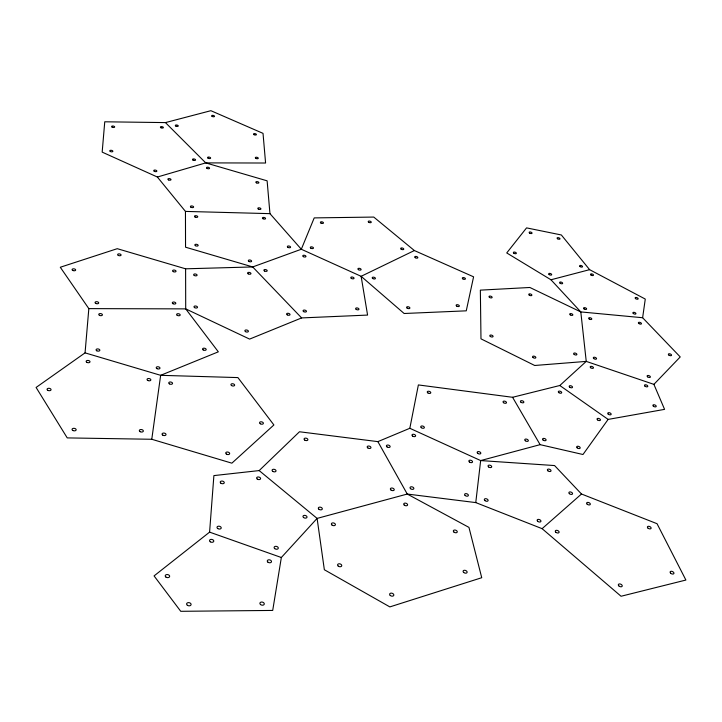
<?xml version="1.0" encoding="UTF-8"?>
<svg xmlns="http://www.w3.org/2000/svg" width="722" height="722" viewBox="0 0 722 722"><rect width="100%" height="100%" fill="white"/><g stroke="black" fill="none" stroke-linecap="round" stroke-linejoin="round"><path stroke-width="1.08" d="M209.588 532.132L213.892 475.599L259.171 470.582L299.477 431.765L377.877 441.629L409.825 428.29L480.662 460.573L554.568 465.564L581.499 494.01L657.038 523.703L685.9 580.046L621.055 596.255L542.105 528.666L475.762 502.593L407.253 494.047L317.102 518.405L281.345 557.51L272.708 610.433L180.744 611.308L154.066 575.912L209.588 532.132L281.345 557.51M85.061 352.868L160.645 375.323L237.908 377.588L273.891 424.96L231.87 463.172L151.773 439.274L67.236 437.902L36.1 387.452L85.061 352.868L88.833 308.619L60.287 267.248L117.253 248.684L185.599 268.81L252.7 266.941L301.318 249.252L361.126 276.309L404.139 313.501L466.259 310.83L473.587 276.824L414.365 250.543L373.752 217.069L314.214 217.9L301.318 249.252L269.956 213.649L267.122 180.825L205.743 162.892L165.446 122.596L104.753 121.792L102.172 152.125L157.369 177.025L185.455 211.411L185.545 247.195L252.7 266.941L301.615 317.924L367.579 315.081L361.126 276.309L414.365 250.543M475.762 502.593L480.662 460.573L540.11 444.653L582.979 454.508L608.132 419.41L664.574 409.365L653.897 384.366L586.246 361.397L534.713 365.485L480.978 338.844L480.356 290.136L529.876 287.482L580.804 311.922L642.625 317.734L680.232 356.939L653.897 384.366M151.773 439.274L160.645 375.323L218.333 351.831L185.707 308.881L185.599 268.81M642.625 317.734L645.278 299.07L589.612 269.667L561.346 234.975L526.564 227.881L506.736 252.944L550.967 279.775L580.804 311.922L586.246 361.397L559.812 385.503L512.575 397.29L418.372 384.934L409.825 428.29M542.105 528.666L581.499 494.01M301.615 317.924L249.613 339.096L185.707 308.881L88.833 308.619M157.369 177.025L205.743 162.892L265.588 163.019L263.025 133.362L210.878 110.692L165.446 122.596M550.967 279.775L589.612 269.667M185.455 211.411L269.956 213.649M559.812 385.503L608.132 419.41M259.171 470.582L317.102 518.405L324.349 569.739L389.853 606.904L481.736 577.717L468.957 527.394L407.253 494.047L377.877 441.629M512.575 397.29L540.11 444.653M203.171 349.917A1.85 1.056 11 0 0 206.167 349.692A1.85 1.056 11 0 0 203.757 348.185A1.85 1.056 11 0 0 203.171 349.917M177.224 315.333A1.814 1.002 10.4 0 0 180.166 315.144A1.814 1.002 10.4 0 0 177.847 313.691A1.814 1.002 10.4 0 0 177.224 315.333M99.446 315.324A1.859 1.029 8.5 0 0 102.416 314.954A1.859 1.029 8.5 0 0 99.889 313.592A1.859 1.029 8.5 0 0 99.446 315.324M96.784 350.784A1.922 1.101 8.2 0 0 99.844 350.36A1.922 1.101 8.2 0 0 97.244 348.934A1.922 1.101 8.2 0 0 96.784 350.784M156.981 368.653A1.913 1.11 9.7 0 0 159.977 368.211A1.913 1.11 9.7 0 0 157.333 366.767A1.913 1.11 9.7 0 0 156.981 368.653M356.19 309.377A1.715 0.912 14.5 0 0 358.942 309.377A1.715 0.912 14.5 0 0 356.794 307.906A1.715 0.912 14.5 0 0 356.19 309.377M351.325 278.376A1.661 0.857 14.3 0 0 354.006 278.403A1.661 0.857 14.3 0 0 351.912 276.995A1.661 0.857 14.3 0 0 351.325 278.376M303.366 256.644A1.652 0.848 13.2 0 0 305.957 256.527A1.652 0.848 13.2 0 0 303.745 255.236A1.652 0.848 13.2 0 0 303.366 256.644M264.496 270.994A1.697 0.884 12.4 0 0 267.185 270.858A1.697 0.884 12.4 0 0 264.938 269.523A1.697 0.884 12.4 0 0 264.496 270.994M303.709 311.633A1.742 0.939 13.3 0 0 306.444 311.462A1.742 0.939 13.3 0 0 304.115 310.063A1.742 0.939 13.3 0 0 303.709 311.633M173.298 271.625A1.742 0.921 10.4 0 0 176.024 271.319A1.742 0.921 10.4 0 0 173.596 270.055A1.742 0.921 10.4 0 0 173.298 271.625M118.3 255.417A1.751 0.921 9.2 0 0 121.07 255.128A1.751 0.921 9.2 0 0 118.679 253.873A1.751 0.921 9.2 0 0 118.3 255.417M72.76 270.443A1.805 0.957 8.1 0 0 75.648 270.127A1.805 0.957 8.1 0 0 73.22 268.837A1.805 0.957 8.1 0 0 72.76 270.443M95.755 303.411A1.841 1.011 8.5 0 0 98.697 303.05A1.841 1.011 8.5 0 0 96.197 301.706A1.841 1.011 8.5 0 0 95.755 303.411M173.009 303.718A1.796 0.984 10.3 0 0 175.816 303.366A1.796 0.984 10.3 0 0 173.316 302.049A1.796 0.984 10.3 0 0 173.009 303.718M147.793 380.458A1.931 1.137 9.4 0 0 150.844 379.998A1.931 1.137 9.4 0 0 148.172 378.536A1.931 1.137 9.4 0 0 147.793 380.458M86.884 362.363A1.94 1.119 7.9 0 0 89.988 361.921A1.94 1.119 7.9 0 0 87.362 360.468A1.94 1.119 7.9 0 0 86.884 362.363M47.778 390.322A2.013 1.191 6.7 0 0 51.036 389.844A2.013 1.191 6.7 0 0 48.347 388.319A2.013 1.191 6.7 0 0 47.778 390.322M72.832 430.483A2.067 1.263 7.1 0 0 76.144 429.933A2.067 1.263 7.1 0 0 73.364 428.345A2.067 1.263 7.1 0 0 72.832 430.483M140.14 431.675A2.022 1.236 9 0 0 143.335 431.133A2.022 1.236 9 0 0 140.546 429.563A2.022 1.236 9 0 0 140.14 431.675M226.41 454.102A2.004 1.245 11.6 0 0 229.641 453.759A2.004 1.245 11.6 0 0 227.006 452.026A2.004 1.245 11.6 0 0 226.41 454.102M260.272 423.76A1.94 1.164 12.5 0 0 263.368 423.453A1.94 1.164 12.5 0 0 260.795 421.801A1.94 1.164 12.5 0 0 260.272 423.76M231.582 385.566A1.895 1.11 11.7 0 0 234.623 385.313A1.895 1.11 11.7 0 0 232.141 383.734A1.895 1.11 11.7 0 0 231.582 385.566M169.372 383.851A1.931 1.128 10 0 0 172.513 383.59A1.931 1.128 10 0 0 170.049 381.992A1.931 1.128 10 0 0 169.372 383.851M162.865 435.195A2.013 1.236 9.7 0 0 166.024 434.653A2.013 1.236 9.7 0 0 163.226 433.092A2.013 1.236 9.7 0 0 162.865 435.195M245.507 331.633A1.805 1.002 12 0 0 248.386 331.434A1.805 1.002 12 0 0 246.012 329.972A1.805 1.002 12 0 0 245.507 331.633M287.248 314.864A1.751 0.948 13 0 0 290.018 314.693A1.751 0.948 13 0 0 287.681 313.276A1.751 0.948 13 0 0 287.248 314.864M248.215 273.855A1.706 0.893 12 0 0 250.94 273.71A1.706 0.893 12 0 0 248.693 272.365A1.706 0.893 12 0 0 248.215 273.855M194.254 275.461A1.742 0.921 10.8 0 0 197.061 275.317A1.742 0.921 10.8 0 0 194.814 273.954A1.742 0.921 10.8 0 0 194.254 275.461M194.597 307.608A1.787 0.975 10.8 0 0 197.485 307.437A1.787 0.975 10.8 0 0 195.175 306.002A1.787 0.975 10.8 0 0 194.597 307.608M256.4 182.828A1.552 0.74 12.2 0 0 258.873 182.765A1.552 0.74 12.2 0 0 256.824 181.601A1.552 0.74 12.2 0 0 256.4 182.828M207.034 168.397A1.561 0.74 11.3 0 0 209.542 168.352A1.561 0.74 11.3 0 0 207.53 167.197A1.561 0.74 11.3 0 0 207.034 168.397M168.506 179.895A1.597 0.776 10.5 0 0 171.006 179.697A1.597 0.776 10.5 0 0 168.786 178.587A1.597 0.776 10.5 0 0 168.506 179.895M190.96 207.241A1.634 0.812 10.9 0 0 193.595 207.16A1.634 0.812 10.9 0 0 191.492 205.923A1.634 0.812 10.9 0 0 190.96 207.241M258.377 209.1A1.597 0.785 12.2 0 0 260.913 209.019A1.597 0.785 12.2 0 0 258.801 207.801A1.597 0.785 12.2 0 0 258.377 209.1M160.997 127.767A1.525 0.695 10.5 0 0 163.38 127.623A1.525 0.695 10.5 0 0 161.277 126.603A1.525 0.695 10.5 0 0 160.997 127.767M112.208 127.198A1.552 0.713 9.7 0 0 114.663 127.045A1.552 0.713 9.7 0 0 112.56 126.007A1.552 0.713 9.7 0 0 112.208 127.198M110.349 151.53A1.588 0.749 9.5 0 0 112.867 151.358A1.588 0.749 9.5 0 0 110.71 150.284A1.588 0.749 9.5 0 0 110.349 151.53M154.355 171.349A1.597 0.767 10.3 0 0 156.855 171.159A1.597 0.767 10.3 0 0 154.652 170.058A1.597 0.767 10.3 0 0 154.355 171.349M193.027 160.103A1.552 0.731 11 0 0 195.536 160.058A1.552 0.731 11 0 0 193.532 158.912A1.552 0.731 11 0 0 193.027 160.103M255.868 158.38A1.516 0.704 12.2 0 0 258.277 158.344A1.516 0.704 12.2 0 0 256.283 157.225A1.516 0.704 12.2 0 0 255.868 158.38M254.054 134.68A1.48 0.668 12.2 0 0 256.409 134.653A1.48 0.668 12.2 0 0 254.46 133.579A1.48 0.668 12.2 0 0 254.054 134.68M212.151 116.422A1.471 0.659 11.5 0 0 214.515 116.413A1.471 0.659 11.5 0 0 212.602 115.349A1.471 0.659 11.5 0 0 212.151 116.422M175.924 126.133A1.507 0.686 10.8 0 0 178.271 125.998A1.507 0.686 10.8 0 0 176.177 124.978A1.507 0.686 10.8 0 0 175.924 126.133M208.126 158.226A1.543 0.722 11.3 0 0 210.607 158.181A1.543 0.722 11.3 0 0 208.613 157.044A1.543 0.722 11.3 0 0 208.126 158.226M401.206 249.207A1.597 0.794 15.1 0 0 403.742 249.252A1.597 0.794 15.1 0 0 401.703 247.926A1.597 0.794 15.1 0 0 401.206 249.207M368.734 222.268A1.561 0.758 14.4 0 0 371.243 222.331A1.561 0.758 14.4 0 0 369.267 221.049A1.561 0.758 14.4 0 0 368.734 222.268M320.992 223.089A1.588 0.785 13.5 0 0 323.474 222.999A1.588 0.785 13.5 0 0 321.335 221.78A1.588 0.785 13.5 0 0 320.992 223.089M310.902 248.224A1.634 0.83 13.3 0 0 313.465 248.115A1.634 0.83 13.3 0 0 311.272 246.843A1.634 0.83 13.3 0 0 310.902 248.224M358.437 269.658A1.643 0.839 14.4 0 0 361.081 269.685A1.643 0.839 14.4 0 0 359.005 268.304A1.643 0.839 14.4 0 0 358.437 269.658M407.19 308.159A1.688 0.884 15.6 0 0 409.87 308.159A1.688 0.884 15.6 0 0 407.704 306.706A1.688 0.884 15.6 0 0 407.19 308.159M456.737 306.101A1.661 0.857 16.6 0 0 459.336 306.101A1.661 0.857 16.6 0 0 457.161 304.675A1.661 0.857 16.6 0 0 456.737 306.101M462.892 278.891A1.615 0.812 16.5 0 0 465.419 278.909A1.615 0.812 16.5 0 0 463.307 277.546A1.615 0.812 16.5 0 0 462.892 278.891M415.267 257.7A1.597 0.794 15.4 0 0 417.812 257.736A1.597 0.794 15.4 0 0 415.746 256.4A1.597 0.794 15.4 0 0 415.267 257.7M372.751 278.53A1.652 0.848 14.7 0 0 375.395 278.548A1.652 0.848 14.7 0 0 373.301 277.158A1.652 0.848 14.7 0 0 372.751 278.53M262.988 218.721A1.606 0.803 12.3 0 0 265.552 218.64A1.606 0.803 12.3 0 0 263.422 217.403A1.606 0.803 12.3 0 0 262.988 218.721M195.066 217.015A1.643 0.821 11 0 0 197.72 216.925A1.643 0.821 11 0 0 195.599 215.67A1.643 0.821 11 0 0 195.066 217.015M195.409 245.688A1.688 0.866 10.9 0 0 198.144 245.57A1.688 0.866 10.9 0 0 195.96 244.271A1.688 0.866 10.9 0 0 195.409 245.688M248.919 261.418A1.688 0.875 12 0 0 251.608 261.292A1.688 0.875 12 0 0 249.388 259.974A1.688 0.875 12 0 0 248.919 261.418M287.97 247.366A1.643 0.839 12.9 0 0 290.56 247.258A1.643 0.839 12.9 0 0 288.367 245.976A1.643 0.839 12.9 0 0 287.97 247.366M537.637 521.23A1.995 1.2 20.9 0 0 540.868 521.51A1.995 1.2 20.9 0 0 538.639 519.389A1.995 1.2 20.9 0 0 537.637 521.23M569.369 493.658A1.931 1.128 21.1 0 0 572.483 493.947A1.931 1.128 21.1 0 0 570.29 491.926A1.931 1.128 21.1 0 0 569.369 493.658M547.863 470.771A1.904 1.101 20.3 0 0 550.949 471.06A1.904 1.101 20.3 0 0 548.801 469.092A1.904 1.101 20.3 0 0 547.863 470.771M488.595 466.926A1.913 1.128 18.9 0 0 491.664 467.017A1.913 1.128 18.9 0 0 489.345 465.121A1.913 1.128 18.9 0 0 488.595 466.926M484.913 500.608A1.967 1.191 19.3 0 0 488.072 500.671A1.967 1.191 19.3 0 0 485.689 498.685A1.967 1.191 19.3 0 0 484.913 500.608M618.763 585.822A2.085 1.273 24 0 0 622.129 586.318A2.085 1.273 24 0 0 619.972 583.954A2.085 1.273 24 0 0 618.763 585.822M670.567 573.115A2.049 1.218 24.7 0 0 673.852 573.602A2.049 1.218 24.7 0 0 671.659 571.301A2.049 1.218 24.7 0 0 670.567 573.115M647.959 528.107A1.976 1.146 23.3 0 0 651.073 528.378A1.976 1.146 23.3 0 0 648.753 526.293A1.976 1.146 23.3 0 0 647.959 528.107M587.139 504.164A1.949 1.137 21.7 0 0 590.262 504.443A1.949 1.137 21.7 0 0 588.033 502.395A1.949 1.137 21.7 0 0 587.139 504.164M555.796 532.186A2.004 1.209 21.5 0 0 559.036 532.466A2.004 1.209 21.5 0 0 556.77 530.318A2.004 1.209 21.5 0 0 555.796 532.186M338.248 566.111A2.13 1.417 15.9 0 0 341.705 565.886A2.13 1.417 15.9 0 0 339.033 563.783A2.13 1.417 15.9 0 0 338.248 566.111M390.214 595.415A2.157 1.444 18 0 0 393.752 595.424A2.157 1.444 18 0 0 391.252 593.123A2.157 1.444 18 0 0 390.214 595.415M463.686 572.447A2.094 1.354 19.9 0 0 467.071 572.465A2.094 1.354 19.9 0 0 464.553 570.272A2.094 1.354 19.9 0 0 463.686 572.447M453.921 532.06A2.031 1.273 19 0 0 457.207 532.105A2.031 1.273 19 0 0 454.779 530.02A2.031 1.273 19 0 0 453.921 532.06M404.248 505.075A2.004 1.254 17.2 0 0 407.533 505.138A2.004 1.254 17.2 0 0 405.186 503.108A2.004 1.254 17.2 0 0 404.248 505.075M332.021 525.065A2.067 1.336 15.2 0 0 335.369 524.885A2.067 1.336 15.2 0 0 332.788 522.89A2.067 1.336 15.2 0 0 332.021 525.065M391.035 490.058A1.986 1.227 16.7 0 0 394.203 489.904A1.986 1.227 16.7 0 0 391.667 488.018A1.986 1.227 16.7 0 0 391.035 490.058M367.823 447.92A1.931 1.155 15.6 0 0 370.918 447.811A1.931 1.155 15.6 0 0 368.482 446.015A1.931 1.155 15.6 0 0 367.823 447.92M304.666 440.032A1.949 1.173 13.9 0 0 307.843 439.924A1.949 1.173 13.9 0 0 305.442 438.128A1.949 1.173 13.9 0 0 304.666 440.032M272.817 471.394A2.013 1.254 13.1 0 0 276.012 471.033A2.013 1.254 13.1 0 0 273.34 469.282A2.013 1.254 13.1 0 0 272.817 471.394M318.943 509.272A2.049 1.309 14.7 0 0 322.274 509.1A2.049 1.309 14.7 0 0 319.729 507.133A2.049 1.309 14.7 0 0 318.943 509.272M260.543 604.549A2.229 1.543 13.3 0 0 264.216 604.278A2.229 1.543 13.3 0 0 261.517 602.04A2.229 1.543 13.3 0 0 260.543 604.549M267.889 562.14A2.157 1.453 13.3 0 0 271.436 561.915A2.157 1.453 13.3 0 0 268.81 559.794A2.157 1.453 13.3 0 0 267.889 562.14M210.273 541.789A2.157 1.435 11.2 0 0 213.757 541.329A2.157 1.435 11.2 0 0 210.95 539.397A2.157 1.435 11.2 0 0 210.273 541.789M165.952 577.104A2.238 1.534 9.5 0 0 169.607 576.589A2.238 1.534 9.5 0 0 166.737 574.559A2.238 1.534 9.5 0 0 165.952 577.104M187.368 605.289A2.274 1.588 10.4 0 0 191.059 604.729A2.274 1.588 10.4 0 0 188.126 602.635A2.274 1.588 10.4 0 0 187.368 605.289M303.592 517.53A2.067 1.336 14.3 0 0 306.967 517.349A2.067 1.336 14.3 0 0 304.413 515.364A2.067 1.336 14.3 0 0 303.592 517.53M257.339 479.128A2.031 1.282 12.6 0 0 260.579 478.749A2.031 1.282 12.6 0 0 257.889 476.98A2.031 1.282 12.6 0 0 257.339 479.128M220.932 483.244A2.058 1.309 11.5 0 0 224.244 482.865A2.058 1.309 11.5 0 0 221.555 481.069A2.058 1.309 11.5 0 0 220.932 483.244M217.755 528.558A2.13 1.399 11.4 0 0 221.194 528.116A2.13 1.399 11.4 0 0 218.414 526.212A2.13 1.399 11.4 0 0 217.755 528.558M274.73 548.621A2.13 1.417 13.5 0 0 278.232 548.413A2.13 1.417 13.5 0 0 275.633 546.328A2.13 1.417 13.5 0 0 274.73 548.621M465.158 495.527A1.967 1.2 18.7 0 0 468.334 495.599A1.967 1.2 18.7 0 0 465.979 493.622A1.967 1.2 18.7 0 0 465.158 495.527M469.408 461.99A1.913 1.128 18.4 0 0 472.486 462.08A1.913 1.128 18.4 0 0 470.184 460.194A1.913 1.128 18.4 0 0 469.408 461.99M412.623 436.097A1.895 1.11 16.7 0 0 415.619 435.998A1.895 1.11 16.7 0 0 413.192 434.256A1.895 1.11 16.7 0 0 412.623 436.097M387.046 446.918A1.922 1.146 16.1 0 0 390.115 446.81A1.922 1.146 16.1 0 0 387.669 445.032A1.922 1.146 16.1 0 0 387.046 446.918M410.565 488.686A1.976 1.218 17.2 0 0 413.796 488.758A1.976 1.218 17.2 0 0 411.486 486.772A1.976 1.218 17.2 0 0 410.565 488.686M557.574 238.765A1.516 0.704 17.8 0 0 559.965 238.955A1.516 0.704 17.8 0 0 558.07 237.646A1.516 0.704 17.8 0 0 557.574 238.765M529.614 233.08A1.516 0.713 17.3 0 0 532.024 233.26A1.516 0.713 17.3 0 0 530.147 231.961A1.516 0.713 17.3 0 0 529.614 233.08M513.856 253.223A1.552 0.749 17.2 0 0 516.338 253.404A1.552 0.749 17.2 0 0 514.434 252.05A1.552 0.749 17.2 0 0 513.856 253.223M549.153 274.586A1.579 0.767 18 0 0 551.653 274.766A1.579 0.767 18 0 0 549.686 273.376A1.579 0.767 18 0 0 549.153 274.586M580.091 266.598A1.552 0.74 18.4 0 0 582.528 266.77A1.552 0.74 18.4 0 0 580.569 265.416A1.552 0.74 18.4 0 0 580.091 266.598M635.586 298.619A1.588 0.758 19.6 0 0 638.122 298.935A1.588 0.758 19.6 0 0 636.253 297.464A1.588 0.758 19.6 0 0 635.586 298.619M591.047 275.064A1.561 0.749 18.6 0 0 593.484 275.235A1.561 0.749 18.6 0 0 591.517 273.864A1.561 0.749 18.6 0 0 591.047 275.064M560.119 283.25A1.588 0.776 18.2 0 0 562.628 283.421A1.588 0.776 18.2 0 0 560.642 282.013A1.588 0.776 18.2 0 0 560.119 283.25M584.08 308.935A1.615 0.803 18.9 0 0 586.616 309.088A1.615 0.803 18.9 0 0 584.576 307.635A1.615 0.803 18.9 0 0 584.08 308.935M633.32 313.519A1.615 0.785 19.7 0 0 635.892 313.826A1.615 0.785 19.7 0 0 633.997 312.328A1.615 0.785 19.7 0 0 633.32 313.519M529.28 295.145A1.615 0.803 17.8 0 0 531.852 295.307A1.615 0.803 17.8 0 0 529.858 293.863A1.615 0.803 17.8 0 0 529.28 295.145M489.471 297.374A1.634 0.83 17.1 0 0 492.097 297.545A1.634 0.83 17.1 0 0 490.112 296.074A1.634 0.83 17.1 0 0 489.471 297.374M490.31 336.443A1.697 0.893 17.5 0 0 493.045 336.587A1.697 0.893 17.5 0 0 490.978 335.035A1.697 0.893 17.5 0 0 490.31 336.443M533.089 357.58A1.715 0.912 18.5 0 0 535.814 357.724A1.715 0.912 18.5 0 0 533.693 356.127A1.715 0.912 18.5 0 0 533.089 357.58M574.189 354.43A1.697 0.884 19.3 0 0 576.86 354.574A1.697 0.884 19.3 0 0 574.73 353.004A1.697 0.884 19.3 0 0 574.189 354.43M570.254 314.873A1.634 0.821 18.7 0 0 572.826 315.036A1.634 0.821 18.7 0 0 570.777 313.556A1.634 0.821 18.7 0 0 570.254 314.873M668.861 355.062A1.67 0.83 20.8 0 0 671.505 355.359A1.67 0.83 20.8 0 0 669.511 353.762A1.67 0.83 20.8 0 0 668.861 355.062M638.835 323.519A1.625 0.794 20 0 0 641.425 323.826A1.625 0.794 20 0 0 639.511 322.301A1.625 0.794 20 0 0 638.835 323.519M589.215 318.98A1.634 0.812 19.1 0 0 591.778 319.133A1.634 0.812 19.1 0 0 589.712 317.662A1.634 0.812 19.1 0 0 589.215 318.98M593.764 358.563A1.697 0.875 19.7 0 0 596.498 358.87A1.697 0.875 19.7 0 0 594.531 357.237A1.697 0.875 19.7 0 0 593.764 358.563M647.607 376.83A1.715 0.875 20.8 0 0 650.332 377.128A1.715 0.875 20.8 0 0 648.302 375.467A1.715 0.875 20.8 0 0 647.607 376.83M577.149 447.839A1.859 1.038 20.6 0 0 580.136 448.136A1.859 1.038 20.6 0 0 578.024 446.25A1.859 1.038 20.6 0 0 577.149 447.839M597.509 419.87A1.805 0.984 20.6 0 0 600.406 420.168A1.805 0.984 20.6 0 0 598.321 418.363A1.805 0.984 20.6 0 0 597.509 419.87M558.873 392.651A1.769 0.957 19.4 0 0 561.662 392.777A1.769 0.957 19.4 0 0 559.46 391.107A1.769 0.957 19.4 0 0 558.873 392.651M520.977 402.235A1.796 0.993 18.8 0 0 523.829 402.353A1.796 0.993 18.8 0 0 521.627 400.647A1.796 0.993 18.8 0 0 520.977 402.235M543.143 440.086A1.85 1.047 19.8 0 0 546.067 440.185A1.85 1.047 19.8 0 0 543.774 438.389A1.85 1.047 19.8 0 0 543.143 440.086M653.383 406.206A1.76 0.93 21.3 0 0 656.181 406.495A1.76 0.93 21.3 0 0 654.096 404.762A1.76 0.93 21.3 0 0 653.383 406.206M644.999 386.18A1.733 0.893 20.9 0 0 647.751 386.478A1.733 0.893 20.9 0 0 645.712 384.79A1.733 0.893 20.9 0 0 644.999 386.18M590.65 367.706A1.715 0.893 19.7 0 0 593.412 368.012A1.715 0.893 19.7 0 0 591.435 366.352A1.715 0.893 19.7 0 0 590.65 367.706M569.748 387.218A1.751 0.939 19.6 0 0 572.501 387.344A1.751 0.939 19.6 0 0 570.299 385.692A1.751 0.939 19.6 0 0 569.748 387.218M608.24 414.139A1.787 0.966 20.7 0 0 611.11 414.437A1.787 0.966 20.7 0 0 609.034 412.659A1.787 0.966 20.7 0 0 608.24 414.139M525.345 440.763A1.859 1.056 19.4 0 0 528.296 440.862A1.859 1.056 19.4 0 0 526.013 439.048A1.859 1.056 19.4 0 0 525.345 440.763M503.577 402.705A1.805 1.002 18.5 0 0 506.456 402.831A1.805 1.002 18.5 0 0 504.254 401.107A1.805 1.002 18.5 0 0 503.577 402.705M427.893 392.921A1.814 1.02 16.7 0 0 430.763 392.858A1.814 1.02 16.7 0 0 428.417 391.225A1.814 1.02 16.7 0 0 427.893 392.921M421.26 427.659A1.877 1.092 16.8 0 0 424.31 427.767A1.877 1.092 16.8 0 0 422.108 425.953A1.877 1.092 16.8 0 0 421.26 427.659M477.72 453.344A1.895 1.11 18.5 0 0 480.771 453.434A1.895 1.11 18.5 0 0 478.487 451.575A1.895 1.11 18.5 0 0 477.72 453.344"/></g></svg>
